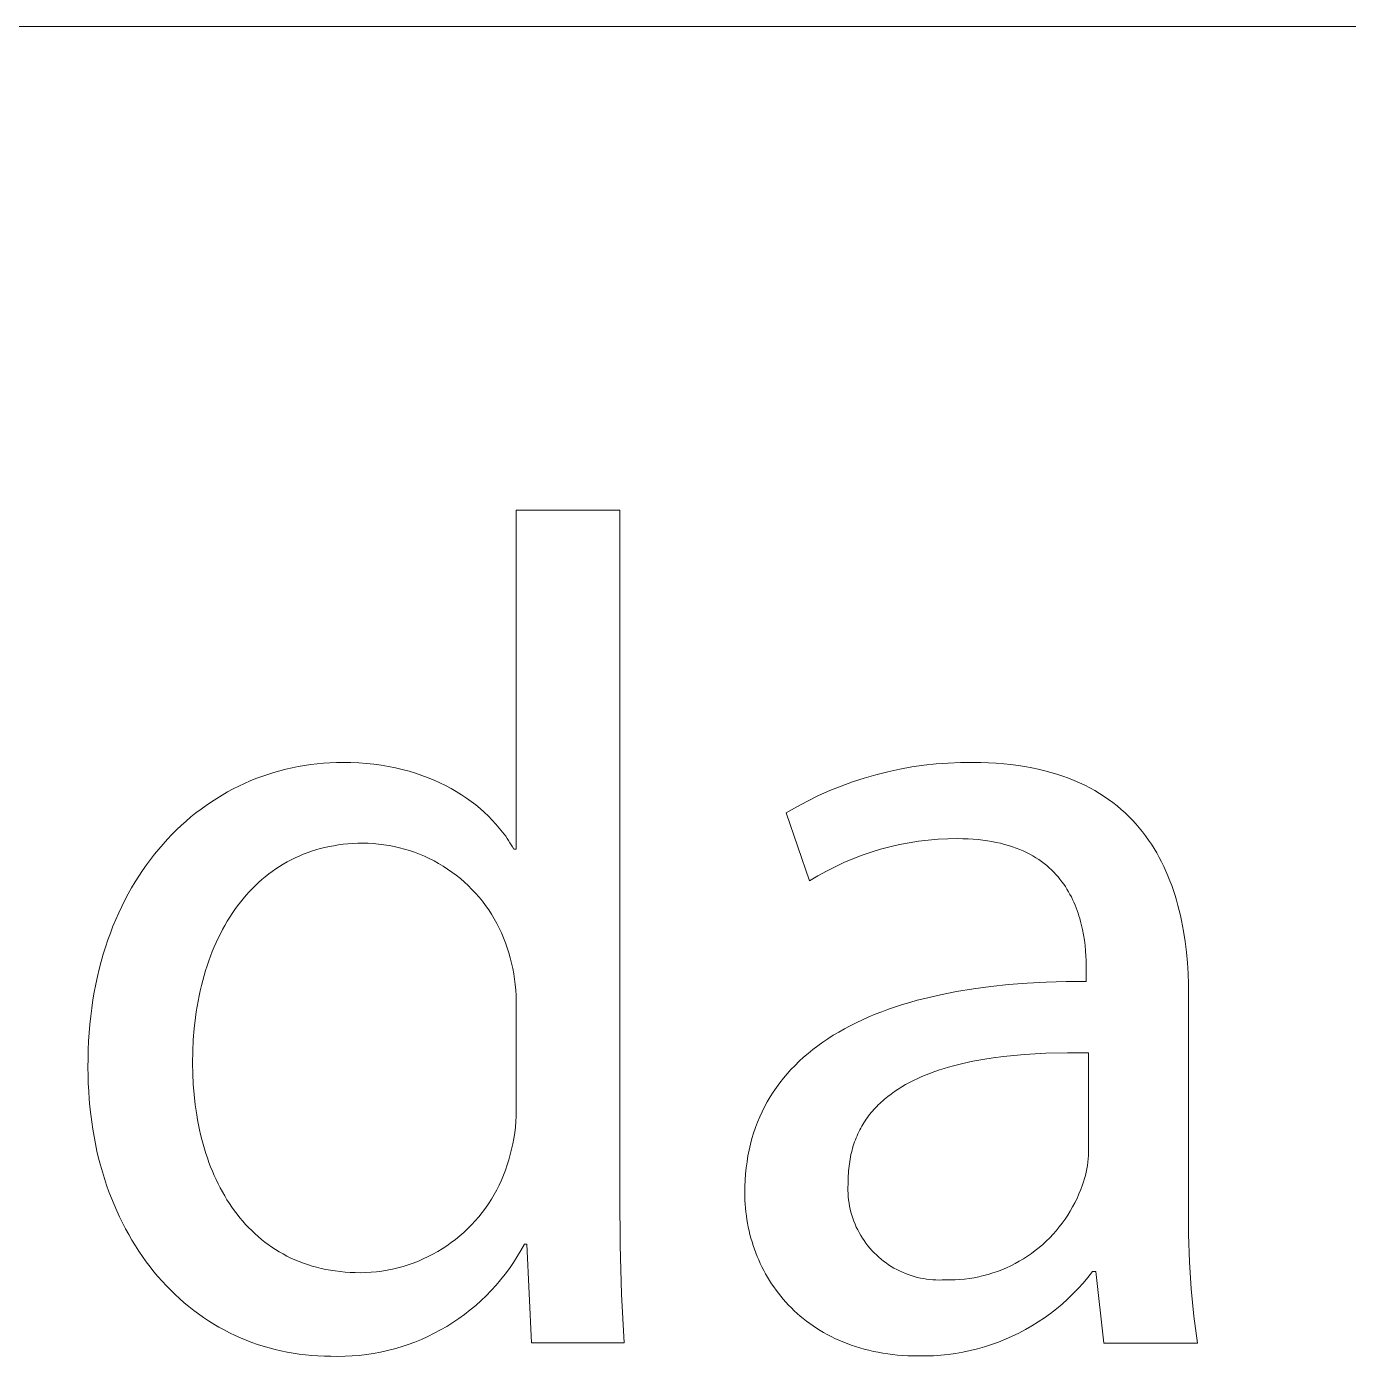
# Model space of a CAD drawing. Header units: millimetres. Extents: x -1893 to 2799, y -925 to 2353.
# Drawn here: x 2645.6 to 2698.5, y -453.3 to -400.1 of the extents above; entities that cross this region are included whole.
import ezdxf

# ---------------------------------------------------------------- set-up
doc = ezdxf.new("R2010")
doc.units = ezdxf.units.MM
doc.header["$MEASUREMENT"] = 0
doc.layers.add('Domyślny', color=7, linetype='Continuous', true_color=0x000000)

msp = doc.modelspace()

# ---------------------------------------------------------------- linework, layer by layer
at = {"layer": 'Domyślny', "color": 18, "lineweight": 15, "true_color": 0x000000}
for p, q in [((2794.126, -400.122), (1025.423, -400.122)), ((2665.18, -433.037), (2665.18, -419.475)), ((2665.18, -419.475), (2669.336, -419.475)), ((2669.336, -419.475), (2669.336, -446.927)), ((2655.238, -430.047), (2655.477, -429.971)), ((2655.477, -429.971), (2655.72, -429.902)), ((2655.72, -429.902), (2655.964, -429.839)), ((2655.964, -429.839), (2656.21, -429.783)), ((2656.21, -429.783), (2656.458, -429.733)), ((2656.458, -429.733), (2656.708, -429.69)), ((2656.708, -429.69), (2656.96, -429.653)), ((2656.96, -429.653), (2657.214, -429.623)), ((2657.214, -429.623), (2657.469, -429.599)), ((2657.469, -429.599), (2657.725, -429.582)), ((2657.725, -429.582), (2657.983, -429.572)), ((2657.983, -429.572), (2658.243, -429.569)), ((2658.243, -429.569), (2658.563, -429.573)), ((2658.563, -429.573), (2658.877, -429.587)), ((2658.877, -429.587), (2659.185, -429.61)), ((2659.185, -429.61), (2659.486, -429.642)), ((2659.486, -429.642), (2659.78, -429.682)), ((2659.78, -429.682), (2660.068, -429.731)), ((2660.068, -429.731), (2660.349, -429.787)), ((2660.349, -429.787), (2660.624, -429.851)), ((2660.624, -429.851), (2660.891, -429.923)), ((2660.891, -429.923), (2661.152, -430.002)), ((2679.583, -430.059), (2680.057, -429.939)), ((2680.057, -429.939), (2680.536, -429.837)), ((2680.536, -429.837), (2681.018, -429.75)), ((2681.018, -429.75), (2681.503, -429.681)), ((2681.503, -429.681), (2681.99, -429.628)), ((2681.99, -429.628), (2682.478, -429.592)), ((2682.478, -429.592), (2682.968, -429.574)), ((2682.968, -429.574), (2683.457, -429.572)), ((2683.457, -429.572), (2683.779, -429.575)), ((2683.779, -429.575), (2684.092, -429.585)), ((2684.092, -429.585), (2684.399, -429.602)), ((2684.399, -429.602), (2684.698, -429.626)), ((2684.698, -429.626), (2684.989, -429.656)), ((2684.989, -429.656), (2685.273, -429.693)), ((2685.273, -429.693), (2685.55, -429.735)), ((2685.55, -429.735), (2685.82, -429.784)), ((2685.82, -429.784), (2686.083, -429.839)), ((2686.083, -429.839), (2686.339, -429.9)), ((2686.339, -429.9), (2686.588, -429.966)), ((2686.588, -429.966), (2686.831, -430.039)), ((2653.85, -430.632), (2654.075, -430.519)), ((2654.075, -430.519), (2654.302, -430.412)), ((2654.302, -430.412), (2654.532, -430.311)), ((2654.532, -430.311), (2654.765, -430.217)), ((2654.765, -430.217), (2655, -430.129)), ((2655, -430.129), (2655.238, -430.047)), ((2661.152, -430.002), (2661.406, -430.088)), ((2661.406, -430.088), (2661.654, -430.18)), ((2661.654, -430.18), (2661.894, -430.279)), ((2661.894, -430.279), (2662.127, -430.384)), ((2662.127, -430.384), (2662.353, -430.495)), ((2662.353, -430.495), (2662.573, -430.612)), ((2677.733, -430.698), (2678.187, -430.515)), ((2678.187, -430.515), (2678.647, -430.346)), ((2678.647, -430.346), (2679.112, -430.195)), ((2679.112, -430.195), (2679.583, -430.059)), ((2686.831, -430.039), (2687.066, -430.117)), ((2687.066, -430.117), (2687.295, -430.2)), ((2687.295, -430.2), (2687.518, -430.289)), ((2687.518, -430.289), (2687.734, -430.383)), ((2687.734, -430.383), (2687.944, -430.482)), ((2687.944, -430.482), (2688.147, -430.586)), ((2652.981, -431.144), (2653.193, -431.007)), ((2653.193, -431.007), (2653.409, -430.876)), ((2653.409, -430.876), (2653.628, -430.751)), ((2653.628, -430.751), (2653.85, -430.632)), ((2662.573, -430.612), (2662.785, -430.734)), ((2662.785, -430.734), (2662.99, -430.861)), ((2662.99, -430.861), (2663.188, -430.993)), ((2663.188, -430.993), (2663.378, -431.13)), ((2676.845, -431.113), (2677.285, -430.898)), ((2677.285, -430.898), (2677.733, -430.698)), ((2688.147, -430.586), (2688.344, -430.695)), ((2688.344, -430.695), (2688.535, -430.809)), ((2688.535, -430.809), (2688.72, -430.928)), ((2688.72, -430.928), (2688.899, -431.051)), ((2688.899, -431.051), (2689.072, -431.178)), ((2652.162, -431.751), (2652.362, -431.59)), ((2652.362, -431.59), (2652.565, -431.436)), ((2652.565, -431.436), (2652.771, -431.287)), ((2652.771, -431.287), (2652.981, -431.144)), ((2663.378, -431.13), (2663.562, -431.271)), ((2663.562, -431.271), (2663.738, -431.416)), ((2663.738, -431.416), (2663.906, -431.565)), ((2663.906, -431.565), (2664.067, -431.717)), ((2675.989, -431.587), (2676.413, -431.343)), ((2676.926, -434.306), (2675.989, -431.587)), ((2676.413, -431.343), (2676.845, -431.113)), ((2689.072, -431.178), (2689.24, -431.31)), ((2689.24, -431.31), (2689.401, -431.446)), ((2689.401, -431.446), (2689.557, -431.587)), ((2689.557, -431.587), (2689.708, -431.731)), ((2651.586, -432.267), (2651.774, -432.089)), ((2651.774, -432.089), (2651.967, -431.917)), ((2651.967, -431.917), (2652.162, -431.751)), ((2664.067, -431.717), (2664.221, -431.873)), ((2664.221, -431.873), (2664.368, -432.033)), ((2664.368, -432.033), (2664.438, -432.113)), ((2664.438, -432.113), (2664.506, -432.194)), ((2689.708, -431.731), (2689.853, -431.879)), ((2689.853, -431.879), (2689.992, -432.031)), ((2689.992, -432.031), (2690.126, -432.187)), ((2651.044, -432.834), (2651.221, -432.64)), ((2651.221, -432.64), (2651.401, -432.45)), ((2651.401, -432.45), (2651.586, -432.267)), ((2664.506, -432.194), (2664.573, -432.276)), ((2664.573, -432.276), (2664.638, -432.359)), ((2664.638, -432.359), (2664.701, -432.442)), ((2664.701, -432.442), (2664.761, -432.526)), ((2664.761, -432.526), (2664.82, -432.61)), ((2664.82, -432.61), (2664.877, -432.694)), ((2682.069, -432.645), (2681.68, -432.678)), ((2682.458, -432.625), (2682.069, -432.645)), ((2682.848, -432.618), (2682.458, -432.625)), ((2683.062, -432.621), (2682.848, -432.618)), ((2683.271, -432.628), (2683.062, -432.621)), ((2683.474, -432.64), (2683.271, -432.628)), ((2683.671, -432.657), (2683.474, -432.64)), ((2683.862, -432.678), (2683.671, -432.657)), ((2690.126, -432.187), (2690.255, -432.346)), ((2690.255, -432.346), (2690.379, -432.509)), ((2690.379, -432.509), (2690.498, -432.675)), ((2650.703, -433.24), (2650.871, -433.034)), ((2650.871, -433.034), (2651.044, -432.834)), ((2656.821, -433.182), (2656.654, -433.246)), ((2656.991, -433.123), (2656.821, -433.182)), ((2657.164, -433.068), (2656.991, -433.123)), ((2657.34, -433.019), (2657.164, -433.068)), ((2657.518, -432.974), (2657.34, -433.019)), ((2657.699, -432.934), (2657.518, -432.974)), ((2657.882, -432.9), (2657.699, -432.934)), ((2658.069, -432.87), (2657.882, -432.9)), ((2658.258, -432.846), (2658.069, -432.87)), ((2658.449, -432.827), (2658.258, -432.846)), ((2658.643, -432.814), (2658.449, -432.827)), ((2658.84, -432.806), (2658.643, -432.814)), ((2659.04, -432.803), (2658.84, -432.806)), ((2659.252, -432.806), (2659.04, -432.803)), ((2659.463, -432.817), (2659.252, -432.806)), ((2659.674, -432.835), (2659.463, -432.817)), ((2659.885, -432.86), (2659.674, -432.835)), ((2660.094, -432.893), (2659.885, -432.86)), ((2660.302, -432.933), (2660.094, -432.893)), ((2660.509, -432.981), (2660.302, -432.933)), ((2660.714, -433.035), (2660.509, -432.981)), ((2660.917, -433.097), (2660.714, -433.035)), ((2661.117, -433.165), (2660.917, -433.097)), ((2661.315, -433.241), (2661.117, -433.165)), ((2664.877, -432.694), (2664.932, -432.78)), ((2664.932, -432.78), (2664.986, -432.865)), ((2664.986, -432.865), (2665.037, -432.951)), ((2665.037, -432.951), (2665.086, -433.037)), ((2665.086, -433.037), (2665.18, -433.037)), ((2679.396, -433.16), (2679.027, -433.286)), ((2679.769, -433.046), (2679.396, -433.16)), ((2680.145, -432.946), (2679.769, -433.046)), ((2680.525, -432.859), (2680.145, -432.946)), ((2680.908, -432.785), (2680.525, -432.859)), ((2681.293, -432.725), (2680.908, -432.785)), ((2681.68, -432.678), (2681.293, -432.725)), ((2684.047, -432.703), (2683.862, -432.678)), ((2684.227, -432.733), (2684.047, -432.703)), ((2684.402, -432.767), (2684.227, -432.733)), ((2684.571, -432.805), (2684.402, -432.767)), ((2684.735, -432.847), (2684.571, -432.805)), ((2684.893, -432.893), (2684.735, -432.847)), ((2685.047, -432.942), (2684.893, -432.893)), ((2685.195, -432.995), (2685.047, -432.942)), ((2685.339, -433.052), (2685.195, -432.995)), ((2685.477, -433.112), (2685.339, -433.052)), ((2685.611, -433.175), (2685.477, -433.112)), ((2685.74, -433.241), (2685.611, -433.175)), ((2690.498, -432.675), (2690.611, -432.844)), ((2690.611, -432.844), (2690.72, -433.017)), ((2690.72, -433.017), (2690.824, -433.192)), ((2650.224, -433.889), (2650.379, -433.668)), ((2650.379, -433.668), (2650.539, -433.451)), ((2650.539, -433.451), (2650.703, -433.24)), ((2655.86, -433.638), (2655.71, -433.73)), ((2656.013, -433.551), (2655.86, -433.638)), ((2656.169, -433.468), (2656.013, -433.551)), ((2656.328, -433.389), (2656.169, -433.468)), ((2656.49, -433.315), (2656.328, -433.389)), ((2656.654, -433.246), (2656.49, -433.315)), ((2661.511, -433.323), (2661.315, -433.241)), ((2661.703, -433.412), (2661.511, -433.323)), ((2661.892, -433.508), (2661.703, -433.412)), ((2662.078, -433.611), (2661.892, -433.508)), ((2662.26, -433.719), (2662.078, -433.611)), ((2662.438, -433.834), (2662.26, -433.719)), ((2678.303, -433.577), (2677.95, -433.741)), ((2678.663, -433.425), (2678.303, -433.577)), ((2679.027, -433.286), (2678.663, -433.425)), ((2685.865, -433.311), (2685.74, -433.241)), ((2685.985, -433.383), (2685.865, -433.311)), ((2686.1, -433.458), (2685.985, -433.383)), ((2686.211, -433.536), (2686.1, -433.458)), ((2686.318, -433.617), (2686.211, -433.536)), ((2686.42, -433.7), (2686.318, -433.617)), ((2686.519, -433.785), (2686.42, -433.7)), ((2690.824, -433.192), (2690.923, -433.371)), ((2690.923, -433.371), (2691.018, -433.552)), ((2691.018, -433.552), (2691.107, -433.736)), ((2649.927, -434.349), (2650.073, -434.117)), ((2650.073, -434.117), (2650.224, -433.889)), ((2655.138, -434.142), (2655.003, -434.255)), ((2655.277, -434.033), (2655.138, -434.142)), ((2655.418, -433.927), (2655.277, -434.033)), ((2655.563, -433.827), (2655.418, -433.927)), ((2655.71, -433.73), (2655.563, -433.827)), ((2662.612, -433.956), (2662.438, -433.834)), ((2662.781, -434.083), (2662.612, -433.956)), ((2662.946, -434.216), (2662.781, -434.083)), ((2663.107, -434.354), (2662.946, -434.216)), ((2677.261, -434.106), (2676.926, -434.306)), ((2677.602, -433.917), (2677.261, -434.106)), ((2677.95, -433.741), (2677.602, -433.917)), ((2686.613, -433.873), (2686.519, -433.785)), ((2686.703, -433.963), (2686.613, -433.873)), ((2686.79, -434.054), (2686.703, -433.963)), ((2686.872, -434.148), (2686.79, -434.054)), ((2686.951, -434.244), (2686.872, -434.148)), ((2687.026, -434.341), (2686.951, -434.244)), ((2691.107, -433.736), (2691.193, -433.922)), ((2691.193, -433.922), (2691.274, -434.111)), ((2691.274, -434.111), (2691.35, -434.302)), ((2649.649, -434.83), (2649.785, -434.587)), ((2649.785, -434.587), (2649.927, -434.349)), ((2654.491, -434.751), (2654.371, -434.884)), ((2654.614, -434.621), (2654.491, -434.751)), ((2654.741, -434.495), (2654.614, -434.621)), ((2654.87, -434.373), (2654.741, -434.495)), ((2655.003, -434.255), (2654.87, -434.373)), ((2663.262, -434.499), (2663.107, -434.354)), ((2663.412, -434.648), (2663.262, -434.499)), ((2663.557, -434.803), (2663.412, -434.648)), ((2687.098, -434.44), (2687.026, -434.341)), ((2687.166, -434.54), (2687.098, -434.44)), ((2687.231, -434.642), (2687.166, -434.54)), ((2687.292, -434.745), (2687.231, -434.642)), ((2687.351, -434.849), (2687.292, -434.745)), ((2691.35, -434.302), (2691.423, -434.495)), ((2691.423, -434.495), (2691.491, -434.69)), ((2691.491, -434.69), (2691.555, -434.888)), ((2649.39, -435.332), (2649.517, -435.078)), ((2649.517, -435.078), (2649.649, -434.83)), ((2654.028, -435.309), (2653.92, -435.457)), ((2654.139, -435.163), (2654.028, -435.309)), ((2654.253, -435.022), (2654.139, -435.163)), ((2654.371, -434.884), (2654.253, -435.022)), ((2663.697, -434.962), (2663.557, -434.803)), ((2663.831, -435.127), (2663.697, -434.962)), ((2663.959, -435.296), (2663.831, -435.127)), ((2664.081, -435.469), (2663.959, -435.296)), ((2687.406, -434.954), (2687.351, -434.849)), ((2687.458, -435.06), (2687.406, -434.954)), ((2687.507, -435.167), (2687.458, -435.06)), ((2687.553, -435.275), (2687.507, -435.167)), ((2687.596, -435.383), (2687.553, -435.275)), ((2691.555, -434.888), (2691.615, -435.087)), ((2691.615, -435.087), (2691.671, -435.288)), ((2691.671, -435.288), (2691.723, -435.491)), ((2649.152, -435.854), (2649.269, -435.59)), ((2649.269, -435.59), (2649.39, -435.332)), ((2653.714, -435.766), (2653.615, -435.926)), ((2653.815, -435.61), (2653.714, -435.766)), ((2653.92, -435.457), (2653.815, -435.61)), ((2664.197, -435.646), (2664.081, -435.469)), ((2664.306, -435.828), (2664.197, -435.646)), ((2664.41, -436.013), (2664.306, -435.828)), ((2687.637, -435.492), (2687.596, -435.383)), ((2687.675, -435.601), (2687.637, -435.492)), ((2687.71, -435.71), (2687.675, -435.601)), ((2687.743, -435.82), (2687.71, -435.71)), ((2687.773, -435.929), (2687.743, -435.82)), ((2691.723, -435.491), (2691.771, -435.695)), ((2691.771, -435.695), (2691.816, -435.901)), ((2648.935, -436.396), (2649.041, -436.122)), ((2649.041, -436.122), (2649.152, -435.854)), ((2653.428, -436.255), (2653.34, -436.425)), ((2653.52, -436.089), (2653.428, -436.255)), ((2653.615, -435.926), (2653.52, -436.089)), ((2664.506, -436.201), (2664.41, -436.013)), ((2664.596, -436.393), (2664.506, -436.201)), ((2687.801, -436.039), (2687.773, -435.929)), ((2687.827, -436.148), (2687.801, -436.039)), ((2687.851, -436.257), (2687.827, -436.148)), ((2687.892, -436.474), (2687.851, -436.257)), ((2691.816, -435.901), (2691.857, -436.108)), ((2691.857, -436.108), (2691.895, -436.316)), ((2691.895, -436.316), (2691.959, -436.736)), ((2648.74, -436.958), (2648.835, -436.674)), ((2648.835, -436.674), (2648.935, -436.396)), ((2653.172, -436.775), (2653.093, -436.954)), ((2653.254, -436.598), (2653.172, -436.775)), ((2653.34, -436.425), (2653.254, -436.598)), ((2664.68, -436.588), (2664.596, -436.393)), ((2664.756, -436.786), (2664.68, -436.588)), ((2664.826, -436.986), (2664.756, -436.786)), ((2687.926, -436.688), (2687.892, -436.474)), ((2687.952, -436.898), (2687.926, -436.688)), ((2687.973, -437.104), (2687.952, -436.898)), ((2691.959, -436.736), (2692.011, -437.159)), ((2648.567, -437.539), (2648.65, -437.246)), ((2648.65, -437.246), (2648.74, -436.958)), ((2652.945, -437.323), (2652.876, -437.512)), ((2653.017, -437.137), (2652.945, -437.323)), ((2653.093, -436.954), (2653.017, -437.137)), ((2664.889, -437.189), (2664.826, -436.986)), ((2664.944, -437.393), (2664.889, -437.189)), ((2664.992, -437.6), (2664.944, -437.393)), ((2687.987, -437.305), (2687.973, -437.104)), ((2687.997, -437.5), (2687.987, -437.305)), ((2692.011, -437.159), (2692.05, -437.585)), ((2648.417, -438.14), (2648.489, -437.837)), ((2648.489, -437.837), (2648.567, -437.539)), ((2652.749, -437.898), (2652.69, -438.096)), ((2652.811, -437.704), (2652.749, -437.898)), ((2652.876, -437.512), (2652.811, -437.704)), ((2665.041, -437.813), (2664.992, -437.6)), ((2665.083, -438.027), (2665.041, -437.813)), ((2688.002, -437.688), (2687.997, -437.5)), ((2688.004, -437.868), (2688.002, -437.688)), ((2688.004, -438.337), (2688.004, -437.868)), ((2692.05, -437.585), (2692.077, -438.012)), ((2648.291, -438.759), (2648.351, -438.447)), ((2648.351, -438.447), (2648.417, -438.14)), ((2652.583, -438.499), (2652.534, -438.705)), ((2652.635, -438.296), (2652.583, -438.499)), ((2652.69, -438.096), (2652.635, -438.296)), ((2665.117, -438.243), (2665.083, -438.027)), ((2665.144, -438.46), (2665.117, -438.243)), ((2665.164, -438.678), (2665.144, -438.46)), ((2684.177, -438.537), (2684.895, -438.462)), ((2684.895, -438.462), (2685.638, -438.404)), ((2685.638, -438.404), (2686.403, -438.364)), ((2686.403, -438.364), (2687.192, -438.342)), ((2687.192, -438.342), (2688.004, -438.337)), ((2692.077, -438.012), (2692.092, -438.44)), ((2692.092, -438.44), (2692.098, -438.868)), ((2648.238, -439.076), (2648.291, -438.759)), ((2652.489, -438.914), (2652.448, -439.125)), ((2652.534, -438.705), (2652.489, -438.914)), ((2665.177, -438.897), (2665.164, -438.678)), ((2665.182, -439.115), (2665.177, -438.897)), ((2681.238, -439.089), (2681.541, -439.011)), ((2681.541, -439.011), (2682.163, -438.867)), ((2682.163, -438.867), (2682.81, -438.74)), ((2682.81, -438.74), (2683.482, -438.63)), ((2683.482, -438.63), (2684.177, -438.537)), ((2692.098, -438.868), (2692.098, -447.368)), ((2648.149, -439.723), (2648.19, -439.397)), ((2648.19, -439.397), (2648.238, -439.076)), ((2652.375, -439.554), (2652.345, -439.772)), ((2652.41, -439.338), (2652.375, -439.554)), ((2652.448, -439.125), (2652.41, -439.338)), ((2665.18, -439.334), (2665.182, -439.115)), ((2665.18, -443.271), (2665.18, -439.334)), ((2679.554, -439.649), (2679.82, -439.545)), ((2679.82, -439.545), (2680.091, -439.445)), ((2680.091, -439.445), (2680.368, -439.35)), ((2680.368, -439.35), (2680.652, -439.259)), ((2680.652, -439.259), (2680.942, -439.172)), ((2680.942, -439.172), (2681.238, -439.089)), ((2648.086, -440.388), (2648.114, -440.053)), ((2648.114, -440.053), (2648.149, -439.723)), ((2652.345, -439.772), (2652.294, -440.216)), ((2678.323, -440.229), (2678.557, -440.104)), ((2678.557, -440.104), (2678.797, -439.984)), ((2678.797, -439.984), (2679.043, -439.868)), ((2679.043, -439.868), (2679.296, -439.756)), ((2679.296, -439.756), (2679.554, -439.649)), ((2648.064, -440.727), (2648.086, -440.388)), ((2652.294, -440.216), (2652.257, -440.669)), ((2677.453, -440.766), (2677.661, -440.626)), ((2677.661, -440.626), (2677.876, -440.489)), ((2677.876, -440.489), (2678.096, -440.357)), ((2678.096, -440.357), (2678.323, -440.229)), ((2648.041, -441.419), (2648.05, -441.071)), ((2648.05, -441.071), (2648.064, -440.727)), ((2652.235, -441.13), (2652.227, -441.599)), ((2652.257, -440.669), (2652.235, -441.13)), ((2676.869, -441.212), (2677.057, -441.059)), ((2677.057, -441.059), (2677.252, -440.911)), ((2677.252, -440.911), (2677.453, -440.766)), ((2648.04, -441.771), (2648.041, -441.419)), ((2652.227, -441.599), (2652.234, -442.026)), ((2676.181, -441.861), (2676.343, -441.693)), ((2676.343, -441.693), (2676.512, -441.528)), ((2676.512, -441.528), (2676.687, -441.368)), ((2676.687, -441.368), (2676.869, -441.212)), ((2683.068, -441.615), (2682.683, -441.711)), ((2683.462, -441.53), (2683.068, -441.615)), ((2683.865, -441.456), (2683.462, -441.53)), ((2684.274, -441.392), (2683.865, -441.456)), ((2684.689, -441.338), (2684.274, -441.392)), ((2685.109, -441.293), (2684.689, -441.338)), ((2685.533, -441.257), (2685.109, -441.293)), ((2685.959, -441.229), (2685.533, -441.257)), ((2686.388, -441.209), (2685.959, -441.229)), ((2687.246, -441.19), (2686.388, -441.209)), ((2688.098, -441.196), (2687.246, -441.19)), ((2688.098, -445.165), (2688.098, -441.196)), ((2648.043, -442.093), (2648.04, -441.771)), ((2648.052, -442.412), (2648.043, -442.093)), ((2652.234, -442.026), (2652.254, -442.448)), ((2675.735, -442.39), (2675.877, -442.21)), ((2675.877, -442.21), (2676.026, -442.033)), ((2676.026, -442.033), (2676.181, -441.861)), ((2681.254, -442.217), (2681.09, -442.295)), ((2681.421, -442.142), (2681.254, -442.217)), ((2681.592, -442.071), (2681.421, -442.142)), ((2681.766, -442.003), (2681.592, -442.071)), ((2681.944, -441.939), (2681.766, -442.003)), ((2682.124, -441.877), (2681.944, -441.939)), ((2682.308, -441.819), (2682.124, -441.877)), ((2682.494, -441.763), (2682.308, -441.819)), ((2682.683, -441.711), (2682.494, -441.763)), ((2648.068, -442.727), (2648.052, -442.412)), ((2648.089, -443.039), (2648.068, -442.727)), ((2652.254, -442.448), (2652.286, -442.864)), ((2675.349, -442.953), (2675.471, -442.762)), ((2675.471, -442.762), (2675.6, -442.574)), ((2675.6, -442.574), (2675.735, -442.39)), ((2680.328, -442.739), (2680.188, -442.838)), ((2680.472, -442.642), (2680.328, -442.739)), ((2680.62, -442.55), (2680.472, -442.642)), ((2680.773, -442.462), (2680.62, -442.55)), ((2680.929, -442.377), (2680.773, -442.462)), ((2681.09, -442.295), (2680.929, -442.377)), ((2648.116, -443.347), (2648.089, -443.039)), ((2652.286, -442.864), (2652.332, -443.274)), ((2652.332, -443.274), (2652.391, -443.678)), ((2665.184, -443.496), (2665.18, -443.271)), ((2675.126, -443.348), (2675.234, -443.149)), ((2675.234, -443.149), (2675.349, -442.953)), ((2679.675, -443.277), (2679.616, -443.336)), ((2679.735, -443.218), (2679.675, -443.277)), ((2679.796, -443.161), (2679.735, -443.218)), ((2679.858, -443.105), (2679.796, -443.161)), ((2679.922, -443.05), (2679.858, -443.105)), ((2679.987, -442.995), (2679.922, -443.05)), ((2680.053, -442.942), (2679.987, -442.995)), ((2680.188, -442.838), (2680.053, -442.942)), ((2648.149, -443.652), (2648.116, -443.347)), ((2648.188, -443.953), (2648.149, -443.652)), ((2652.391, -443.678), (2652.426, -443.877)), ((2665.168, -443.945), (2665.179, -443.72)), ((2665.179, -443.72), (2665.184, -443.496)), ((2674.842, -443.969), (2674.93, -443.758)), ((2674.93, -443.758), (2675.024, -443.551)), ((2675.024, -443.551), (2675.126, -443.348)), ((2679.242, -443.781), (2679.194, -443.848)), ((2679.291, -443.714), (2679.242, -443.781)), ((2679.342, -443.648), (2679.291, -443.714)), ((2679.394, -443.584), (2679.342, -443.648)), ((2679.448, -443.52), (2679.394, -443.584)), ((2679.503, -443.458), (2679.448, -443.52)), ((2679.559, -443.396), (2679.503, -443.458)), ((2679.616, -443.336), (2679.559, -443.396)), ((2648.233, -444.251), (2648.188, -443.953)), ((2648.283, -444.544), (2648.233, -444.251)), ((2652.426, -443.877), (2652.463, -444.074)), ((2652.463, -444.074), (2652.504, -444.269)), ((2652.504, -444.269), (2652.548, -444.462)), ((2665.121, -444.391), (2665.148, -444.168)), ((2665.148, -444.168), (2665.168, -443.945)), ((2674.687, -444.402), (2674.761, -444.184)), ((2674.761, -444.184), (2674.842, -443.969)), ((2678.897, -444.354), (2678.861, -444.431)), ((2678.935, -444.278), (2678.897, -444.354)), ((2678.974, -444.204), (2678.935, -444.278)), ((2679.015, -444.131), (2678.974, -444.204)), ((2679.058, -444.058), (2679.015, -444.131)), ((2679.102, -443.987), (2679.058, -444.058)), ((2679.147, -443.917), (2679.102, -443.987)), ((2679.194, -443.848), (2679.147, -443.917)), ((2648.339, -444.834), (2648.283, -444.544)), ((2648.4, -445.12), (2648.339, -444.834)), ((2652.548, -444.462), (2652.596, -444.653)), ((2652.596, -444.653), (2652.647, -444.842)), ((2652.647, -444.842), (2652.701, -445.028)), ((2664.992, -445.052), (2665.043, -444.833)), ((2665.043, -444.833), (2665.085, -444.613)), ((2665.085, -444.613), (2665.121, -444.391)), ((2674.507, -445.08), (2674.56, -444.85)), ((2674.56, -444.85), (2674.62, -444.624)), ((2674.62, -444.624), (2674.687, -444.402)), ((2678.701, -444.832), (2678.674, -444.916)), ((2678.73, -444.749), (2678.701, -444.832)), ((2678.76, -444.668), (2678.73, -444.749)), ((2678.792, -444.588), (2678.76, -444.668)), ((2678.826, -444.509), (2678.792, -444.588)), ((2678.861, -444.431), (2678.826, -444.509)), ((2648.467, -445.403), (2648.4, -445.12)), ((2648.539, -445.681), (2648.467, -445.403)), ((2652.701, -445.028), (2652.758, -445.213)), ((2652.758, -445.213), (2652.819, -445.394)), ((2652.819, -445.394), (2652.882, -445.574)), ((2664.888, -445.472), (2664.944, -445.263)), ((2664.944, -445.263), (2664.992, -445.052)), ((2674.422, -445.55), (2674.461, -445.313)), ((2674.461, -445.313), (2674.507, -445.08)), ((2678.564, -445.353), (2678.547, -445.444)), ((2678.583, -445.263), (2678.564, -445.353)), ((2678.603, -445.174), (2678.583, -445.263)), ((2678.625, -445.087), (2678.603, -445.174)), ((2678.649, -445.001), (2678.625, -445.087)), ((2678.674, -444.916), (2678.649, -445.001)), ((2688.083, -445.433), (2688.093, -445.299)), ((2688.093, -445.299), (2688.098, -445.165)), ((2648.617, -445.955), (2648.539, -445.681)), ((2648.699, -446.225), (2648.617, -445.955)), ((2652.882, -445.574), (2652.95, -445.751)), ((2652.95, -445.751), (2653.02, -445.925)), ((2653.02, -445.925), (2653.094, -446.097)), ((2664.678, -446.086), (2664.755, -445.884)), ((2664.755, -445.884), (2664.825, -445.679)), ((2664.825, -445.679), (2664.888, -445.472)), ((2674.365, -446.035), (2674.39, -445.791)), ((2674.39, -445.791), (2674.422, -445.55)), ((2678.488, -445.918), (2678.481, -446.017)), ((2678.496, -445.821), (2678.488, -445.918)), ((2678.506, -445.725), (2678.496, -445.821)), ((2678.518, -445.63), (2678.506, -445.725)), ((2678.532, -445.536), (2678.518, -445.63)), ((2678.547, -445.444), (2678.532, -445.536)), ((2688.001, -445.963), (2688.028, -445.832)), ((2688.028, -445.832), (2688.051, -445.699)), ((2688.051, -445.699), (2688.07, -445.566)), ((2688.07, -445.566), (2688.083, -445.433)), ((2648.787, -446.491), (2648.699, -446.225)), ((2648.88, -446.753), (2648.787, -446.491)), ((2653.094, -446.097), (2653.171, -446.266)), ((2653.171, -446.266), (2653.251, -446.432)), ((2653.251, -446.432), (2653.335, -446.595)), ((2664.405, -446.674), (2664.503, -446.481)), ((2664.503, -446.481), (2664.594, -446.285)), ((2664.594, -446.285), (2664.678, -446.086)), ((2674.336, -446.534), (2674.347, -446.283)), ((2674.347, -446.283), (2674.365, -446.035)), ((2678.465, -446.447), (2678.461, -446.573)), ((2678.473, -446.321), (2678.465, -446.447)), ((2678.474, -446.218), (2678.473, -446.321)), ((2678.477, -446.117), (2678.474, -446.218)), ((2678.481, -446.017), (2678.477, -446.117)), ((2687.782, -446.659), (2687.848, -446.477)), ((2687.848, -446.477), (2687.893, -446.351)), ((2687.893, -446.351), (2687.933, -446.223)), ((2687.933, -446.223), (2687.969, -446.093)), ((2687.969, -446.093), (2688.001, -445.963)), ((2648.979, -447.011), (2648.88, -446.753)), ((2649.082, -447.264), (2648.979, -447.011)), ((2653.335, -446.595), (2653.422, -446.756)), ((2653.422, -446.756), (2653.512, -446.913)), ((2653.512, -446.913), (2653.605, -447.067)), ((2664.189, -447.049), (2664.3, -446.864)), ((2664.3, -446.864), (2664.405, -446.674)), ((2669.336, -446.927), (2669.342, -448.887)), ((2674.333, -446.79), (2674.336, -446.534)), ((2674.334, -446.944), (2674.333, -446.79)), ((2674.34, -447.097), (2674.334, -446.944)), ((2678.461, -446.573), (2678.461, -446.698)), ((2678.461, -446.698), (2678.466, -446.824)), ((2678.466, -446.824), (2678.474, -446.95)), ((2678.474, -446.95), (2678.488, -447.075)), ((2687.548, -447.188), (2687.632, -447.014)), ((2687.632, -447.014), (2687.71, -446.838)), ((2687.71, -446.838), (2687.782, -446.659)), ((2649.19, -447.513), (2649.082, -447.264)), ((2649.302, -447.758), (2649.19, -447.513)), ((2653.605, -447.067), (2653.702, -447.219)), ((2653.702, -447.219), (2653.802, -447.367)), ((2653.802, -447.367), (2653.905, -447.511)), ((2653.905, -447.511), (2654.012, -447.653)), ((2663.819, -447.582), (2663.948, -447.408)), ((2663.948, -447.408), (2664.072, -447.231)), ((2664.072, -447.231), (2664.189, -447.049)), ((2674.348, -447.251), (2674.34, -447.097)), ((2674.36, -447.404), (2674.348, -447.251)), ((2674.376, -447.557), (2674.36, -447.404)), ((2674.395, -447.709), (2674.376, -447.557)), ((2678.488, -447.075), (2678.505, -447.2)), ((2678.505, -447.2), (2678.527, -447.324)), ((2678.527, -447.324), (2678.553, -447.447)), ((2678.553, -447.447), (2678.584, -447.569)), ((2687.26, -447.69), (2687.362, -447.526)), ((2687.362, -447.526), (2687.458, -447.358)), ((2687.458, -447.358), (2687.548, -447.188)), ((2692.098, -447.368), (2692.099, -448.459)), ((2649.42, -447.998), (2649.302, -447.758)), ((2649.542, -448.233), (2649.42, -447.998)), ((2654.012, -447.653), (2654.121, -447.79)), ((2654.121, -447.79), (2654.235, -447.925)), ((2654.235, -447.925), (2654.351, -448.056)), ((2654.351, -448.056), (2654.471, -448.183)), ((2663.242, -448.226), (2663.395, -448.073)), ((2663.395, -448.073), (2663.542, -447.914)), ((2663.542, -447.914), (2663.683, -447.75)), ((2663.683, -447.75), (2663.819, -447.582)), ((2674.417, -447.861), (2674.395, -447.709)), ((2674.443, -448.012), (2674.417, -447.861)), ((2674.472, -448.163), (2674.443, -448.012)), ((2678.584, -447.569), (2678.618, -447.69)), ((2678.618, -447.69), (2678.657, -447.81)), ((2678.657, -447.81), (2678.7, -447.929)), ((2678.7, -447.929), (2678.746, -448.046)), ((2678.746, -448.046), (2678.797, -448.161)), ((2686.923, -448.16), (2687.041, -448.007)), ((2687.041, -448.007), (2687.153, -447.85)), ((2687.153, -447.85), (2687.26, -447.69)), ((2649.669, -448.464), (2649.542, -448.233)), ((2649.801, -448.691), (2649.669, -448.464)), ((2654.471, -448.183), (2654.594, -448.306)), ((2654.594, -448.306), (2654.72, -448.426)), ((2654.72, -448.426), (2654.85, -448.542)), ((2654.85, -448.542), (2654.982, -448.654)), ((2662.754, -448.654), (2662.922, -448.517)), ((2662.922, -448.517), (2663.085, -448.374)), ((2663.085, -448.374), (2663.242, -448.226)), ((2674.505, -448.313), (2674.472, -448.163)), ((2674.541, -448.462), (2674.505, -448.313)), ((2674.581, -448.611), (2674.541, -448.462)), ((2674.624, -448.758), (2674.581, -448.611)), ((2678.797, -448.161), (2678.852, -448.274)), ((2678.852, -448.274), (2678.911, -448.386)), ((2678.911, -448.386), (2678.973, -448.495)), ((2678.973, -448.495), (2679.039, -448.602)), ((2679.039, -448.602), (2679.109, -448.707)), ((2686.402, -448.728), (2686.539, -448.593)), ((2686.539, -448.593), (2686.672, -448.453)), ((2686.672, -448.453), (2686.8, -448.309)), ((2686.8, -448.309), (2686.923, -448.16)), ((2692.099, -448.459), (2692.135, -449.549)), ((2649.936, -448.913), (2649.801, -448.691)), ((2650.077, -449.13), (2649.936, -448.913)), ((2650.222, -449.342), (2650.077, -449.13)), ((2654.982, -448.654), (2655.119, -448.762)), ((2655.119, -448.762), (2655.258, -448.866)), ((2655.258, -448.866), (2655.401, -448.966)), ((2655.401, -448.966), (2655.547, -449.061)), ((2655.547, -449.061), (2655.696, -449.153)), ((2655.696, -449.153), (2655.849, -449.24)), ((2661.851, -449.246), (2662.04, -449.14)), ((2662.04, -449.14), (2662.225, -449.028)), ((2662.225, -449.028), (2662.406, -448.909)), ((2662.406, -448.909), (2662.582, -448.784)), ((2662.582, -448.784), (2662.754, -448.654)), ((2665.371, -449.1), (2665.225, -449.346)), ((2665.508, -448.849), (2665.371, -449.1)), ((2665.602, -448.849), (2665.508, -448.849)), ((2665.789, -452.802), (2665.602, -448.849)), ((2669.342, -448.887), (2669.399, -450.845)), ((2674.67, -448.905), (2674.624, -448.758)), ((2674.72, -449.05), (2674.67, -448.905)), ((2674.773, -449.194), (2674.72, -449.05)), ((2679.109, -448.707), (2679.183, -448.809)), ((2679.183, -448.809), (2679.26, -448.909)), ((2679.26, -448.909), (2679.34, -449.006)), ((2679.34, -449.006), (2679.423, -449.1)), ((2679.423, -449.1), (2679.51, -449.191)), ((2685.807, -449.22), (2685.962, -449.105)), ((2685.962, -449.105), (2686.113, -448.984)), ((2686.113, -448.984), (2686.259, -448.859)), ((2686.259, -448.859), (2686.402, -448.728)), ((2650.371, -449.549), (2650.222, -449.342)), ((2650.524, -449.752), (2650.371, -449.549)), ((2655.849, -449.24), (2656.004, -449.322)), ((2656.004, -449.322), (2656.164, -449.401)), ((2656.164, -449.401), (2656.326, -449.474)), ((2656.326, -449.474), (2656.492, -449.543)), ((2656.492, -449.543), (2656.661, -449.608)), ((2656.661, -449.608), (2656.833, -449.667)), ((2656.833, -449.667), (2657.009, -449.722)), ((2660.652, -449.738), (2660.859, -449.674)), ((2660.859, -449.674), (2661.063, -449.602)), ((2661.063, -449.602), (2661.265, -449.523)), ((2661.265, -449.523), (2661.463, -449.438)), ((2661.463, -449.438), (2661.659, -449.345)), ((2661.659, -449.345), (2661.851, -449.246)), ((2665.07, -449.587), (2664.908, -449.822)), ((2665.225, -449.346), (2665.07, -449.587)), ((2674.83, -449.337), (2674.773, -449.194)), ((2674.89, -449.479), (2674.83, -449.337)), ((2674.953, -449.619), (2674.89, -449.479)), ((2675.02, -449.758), (2674.953, -449.619)), ((2679.51, -449.191), (2679.6, -449.28)), ((2679.6, -449.28), (2679.693, -449.365)), ((2679.693, -449.365), (2679.789, -449.446)), ((2679.789, -449.446), (2679.887, -449.525)), ((2679.887, -449.525), (2679.988, -449.6)), ((2679.988, -449.6), (2680.092, -449.671)), ((2680.092, -449.671), (2680.198, -449.739)), ((2684.979, -449.713), (2685.152, -449.626)), ((2685.152, -449.626), (2685.321, -449.533)), ((2685.321, -449.533), (2685.486, -449.434)), ((2685.486, -449.434), (2685.649, -449.33)), ((2685.649, -449.33), (2685.807, -449.22)), ((2692.135, -449.549), (2692.207, -450.638)), ((2650.681, -449.949), (2650.524, -449.752)), ((2650.843, -450.142), (2650.681, -449.949)), ((2651.008, -450.329), (2650.843, -450.142)), ((2657.009, -449.722), (2657.188, -449.772)), ((2657.188, -449.772), (2657.37, -449.817)), ((2657.37, -449.817), (2657.555, -449.857)), ((2657.555, -449.857), (2657.744, -449.892)), ((2657.744, -449.892), (2657.936, -449.921)), ((2657.936, -449.921), (2658.131, -449.946)), ((2658.131, -449.946), (2658.33, -449.965)), ((2658.33, -449.965), (2658.532, -449.979)), ((2658.532, -449.979), (2658.737, -449.987)), ((2658.737, -449.987), (2658.946, -449.99)), ((2658.946, -449.99), (2659.162, -449.984)), ((2659.162, -449.984), (2659.378, -449.971)), ((2659.378, -449.971), (2659.593, -449.951)), ((2659.593, -449.951), (2659.808, -449.923)), ((2659.808, -449.923), (2660.021, -449.888)), ((2660.021, -449.888), (2660.233, -449.845)), ((2660.233, -449.845), (2660.444, -449.795)), ((2660.444, -449.795), (2660.652, -449.738)), ((2664.737, -450.052), (2664.559, -450.276)), ((2664.908, -449.822), (2664.737, -450.052)), ((2675.09, -449.896), (2675.02, -449.758)), ((2675.164, -450.032), (2675.09, -449.896)), ((2675.241, -450.166), (2675.164, -450.032)), ((2675.321, -450.298), (2675.241, -450.166)), ((2680.198, -449.739), (2680.306, -449.804)), ((2680.306, -449.804), (2680.417, -449.864)), ((2680.417, -449.864), (2680.529, -449.921)), ((2680.529, -449.921), (2680.644, -449.973)), ((2680.644, -449.973), (2680.76, -450.022)), ((2680.76, -450.022), (2680.878, -450.067)), ((2680.878, -450.067), (2680.997, -450.107)), ((2680.997, -450.107), (2681.117, -450.144)), ((2681.117, -450.144), (2681.239, -450.176)), ((2681.239, -450.176), (2681.362, -450.204)), ((2681.362, -450.204), (2681.485, -450.228)), ((2683.134, -450.243), (2683.326, -450.219)), ((2683.326, -450.219), (2683.516, -450.188)), ((2683.516, -450.188), (2683.705, -450.151)), ((2683.705, -450.151), (2683.893, -450.107)), ((2683.893, -450.107), (2684.08, -450.057)), ((2684.08, -450.057), (2684.264, -450.001)), ((2684.264, -450.001), (2684.447, -449.938)), ((2684.447, -449.938), (2684.627, -449.869)), ((2684.627, -449.869), (2684.804, -449.794)), ((2684.804, -449.794), (2684.979, -449.713)), ((2688.07, -450.18), (2687.878, -450.407)), ((2688.254, -449.946), (2688.07, -450.18)), ((2688.379, -449.946), (2688.254, -449.946)), ((2688.707, -452.805), (2688.379, -449.946)), ((2651.178, -450.512), (2651.008, -450.329)), ((2651.351, -450.689), (2651.178, -450.512)), ((2651.528, -450.861), (2651.351, -450.689)), ((2664.181, -450.705), (2663.981, -450.91)), ((2664.374, -450.494), (2664.181, -450.705)), ((2664.559, -450.276), (2664.374, -450.494)), ((2675.405, -450.429), (2675.321, -450.298)), ((2675.492, -450.557), (2675.405, -450.429)), ((2675.583, -450.684), (2675.492, -450.557)), ((2675.677, -450.809), (2675.583, -450.684)), ((2681.485, -450.228), (2681.61, -450.247)), ((2681.61, -450.247), (2681.735, -450.263)), ((2681.735, -450.263), (2681.86, -450.274)), ((2681.86, -450.274), (2681.986, -450.28)), ((2681.986, -450.28), (2682.112, -450.282)), ((2682.112, -450.282), (2682.238, -450.28)), ((2682.238, -450.28), (2682.364, -450.274)), ((2682.364, -450.274), (2682.557, -450.276)), ((2682.557, -450.276), (2682.749, -450.272)), ((2682.749, -450.272), (2682.942, -450.261)), ((2682.942, -450.261), (2683.134, -450.243)), ((2687.678, -450.628), (2687.471, -450.841)), ((2687.878, -450.407), (2687.678, -450.628)), ((2692.207, -450.638), (2692.315, -451.723)), ((2651.709, -451.028), (2651.528, -450.861)), ((2651.894, -451.189), (2651.709, -451.028)), ((2652.082, -451.345), (2651.894, -451.189)), ((2663.774, -451.108), (2663.561, -451.298)), ((2663.981, -450.91), (2663.774, -451.108)), ((2669.399, -450.845), (2669.508, -452.802)), ((2675.774, -450.931), (2675.677, -450.809)), ((2675.875, -451.052), (2675.774, -450.931)), ((2675.979, -451.17), (2675.875, -451.052)), ((2676.087, -451.286), (2675.979, -451.17)), ((2687.034, -451.246), (2686.806, -451.436)), ((2687.256, -451.047), (2687.034, -451.246)), ((2687.471, -450.841), (2687.256, -451.047)), ((2652.273, -451.496), (2652.082, -451.345)), ((2652.469, -451.641), (2652.273, -451.496)), ((2652.667, -451.78), (2652.469, -451.641)), ((2652.869, -451.914), (2652.667, -451.78)), ((2663.115, -451.657), (2662.883, -451.825)), ((2663.341, -451.481), (2663.115, -451.657)), ((2663.561, -451.298), (2663.341, -451.481)), ((2676.197, -451.399), (2676.087, -451.286)), ((2676.312, -451.51), (2676.197, -451.399)), ((2676.429, -451.618), (2676.312, -451.51)), ((2676.55, -451.724), (2676.429, -451.618)), ((2676.674, -451.827), (2676.55, -451.724)), ((2686.329, -451.793), (2686.082, -451.959)), ((2686.57, -451.619), (2686.329, -451.793)), ((2686.806, -451.436), (2686.57, -451.619)), ((2692.315, -451.723), (2692.457, -452.805)), ((2653.074, -452.043), (2652.869, -451.914)), ((2653.283, -452.165), (2653.074, -452.043)), ((2653.494, -452.282), (2653.283, -452.165)), ((2653.709, -452.393), (2653.494, -452.282)), ((2662.156, -452.28), (2661.903, -452.414)), ((2662.403, -452.136), (2662.156, -452.28)), ((2662.646, -451.985), (2662.403, -452.136)), ((2662.883, -451.825), (2662.646, -451.985)), ((2676.802, -451.927), (2676.674, -451.827)), ((2676.933, -452.025), (2676.802, -451.927)), ((2677.067, -452.119), (2676.933, -452.025)), ((2677.205, -452.211), (2677.067, -452.119)), ((2677.346, -452.299), (2677.205, -452.211)), ((2677.49, -452.385), (2677.346, -452.299)), ((2685.571, -452.264), (2685.308, -452.403)), ((2685.829, -452.116), (2685.571, -452.264)), ((2686.082, -451.959), (2685.829, -452.116)), ((2653.926, -452.498), (2653.709, -452.393)), ((2654.147, -452.597), (2653.926, -452.498)), ((2654.37, -452.69), (2654.147, -452.597)), ((2654.596, -452.777), (2654.37, -452.69)), ((2654.825, -452.858), (2654.596, -452.777)), ((2655.057, -452.933), (2654.825, -452.858)), ((2660.852, -452.865), (2660.581, -452.955)), ((2661.121, -452.766), (2660.852, -452.865)), ((2661.385, -452.658), (2661.121, -452.766)), ((2661.646, -452.54), (2661.385, -452.658)), ((2661.903, -452.414), (2661.646, -452.54)), ((2669.508, -452.802), (2665.789, -452.802)), ((2677.637, -452.467), (2677.49, -452.385)), ((2677.788, -452.546), (2677.637, -452.467)), ((2677.943, -452.621), (2677.788, -452.546)), ((2678.1, -452.693), (2677.943, -452.621)), ((2678.261, -452.762), (2678.1, -452.693)), ((2678.425, -452.827), (2678.261, -452.762)), ((2678.593, -452.888), (2678.425, -452.827)), ((2684.211, -452.865), (2683.928, -452.956)), ((2684.491, -452.764), (2684.211, -452.865)), ((2684.768, -452.653), (2684.491, -452.764)), ((2685.04, -452.532), (2684.768, -452.653)), ((2685.308, -452.403), (2685.04, -452.532)), ((2692.457, -452.805), (2688.707, -452.805)), ((2655.291, -453.001), (2655.057, -452.933)), ((2655.527, -453.064), (2655.291, -453.001)), ((2655.766, -453.12), (2655.527, -453.064)), ((2656.008, -453.169), (2655.766, -453.12)), ((2656.251, -453.212), (2656.008, -453.169)), ((2656.497, -453.249), (2656.251, -453.212)), ((2656.746, -453.279), (2656.497, -453.249)), ((2656.996, -453.303), (2656.746, -453.279)), ((2657.248, -453.32), (2656.996, -453.303)), ((2657.502, -453.33), (2657.248, -453.32)), ((2657.758, -453.333), (2657.502, -453.33)), ((2658.045, -453.339), (2657.758, -453.333)), ((2658.331, -453.335), (2658.045, -453.339)), ((2658.616, -453.321), (2658.331, -453.335)), ((2658.902, -453.298), (2658.616, -453.321)), ((2659.186, -453.265), (2658.902, -453.298)), ((2659.469, -453.222), (2659.186, -453.265)), ((2659.75, -453.17), (2659.469, -453.222)), ((2660.029, -453.108), (2659.75, -453.17)), ((2660.306, -453.036), (2660.029, -453.108)), ((2660.581, -452.955), (2660.306, -453.036)), ((2678.764, -452.945), (2678.593, -452.888)), ((2678.938, -452.999), (2678.764, -452.945)), ((2679.116, -453.049), (2678.938, -452.999)), ((2679.296, -453.095), (2679.116, -453.049)), ((2679.481, -453.137), (2679.296, -453.095)), ((2679.668, -453.175), (2679.481, -453.137)), ((2679.859, -453.208), (2679.668, -453.175)), ((2680.053, -453.238), (2679.859, -453.208)), ((2680.25, -453.263), (2680.053, -453.238)), ((2680.45, -453.283), (2680.25, -453.263)), ((2680.654, -453.3), (2680.45, -453.283)), ((2680.861, -453.311), (2680.654, -453.3)), ((2681.072, -453.318), (2680.861, -453.311)), ((2681.286, -453.321), (2681.072, -453.318)), ((2681.583, -453.321), (2681.286, -453.321)), ((2681.881, -453.312), (2681.583, -453.321)), ((2682.178, -453.292), (2681.881, -453.312)), ((2682.474, -453.261), (2682.178, -453.292)), ((2682.768, -453.22), (2682.474, -453.261)), ((2683.062, -453.17), (2682.768, -453.22)), ((2683.353, -453.108), (2683.062, -453.17)), ((2683.642, -453.037), (2683.353, -453.108)), ((2683.928, -452.956), (2683.642, -453.037))]:
    msp.add_line(p, q, dxfattribs=at)

doc.saveas('drawing.dxf')
